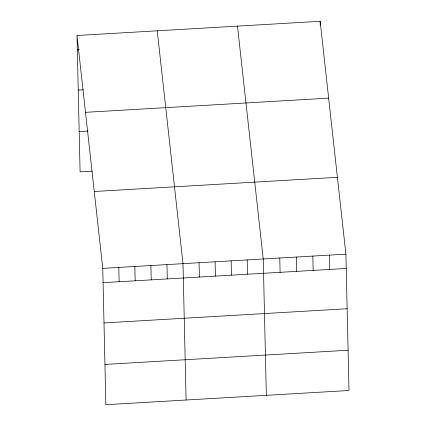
<?xml version="1.0" encoding="UTF-8"?>
<svg xmlns="http://www.w3.org/2000/svg" width="426" height="426" viewBox="0 0 426 426"><rect width="100%" height="100%" fill="white"/><g stroke="black" fill="none" stroke-linecap="round" stroke-linejoin="round"><path stroke-width="0.64" d="M76.999 35.496L320.15 21.3L345.907 254.152L349 390.504L105.85 404.7L102.757 268.348L76.999 35.496L80.093 171.848L92.288 171.135M77.324 49.815L79.252 49.704M78.24 90.083L83.374 89.785M85.498 112.336L328.648 98.14M79.177 131.575L88.166 131.054M94.258 191.503L337.408 177.312M102.757 268.348L345.907 254.152M103.081 282.667L346.231 268.471M103.997 322.935L347.147 308.743M104.94 364.427L348.085 350.236M237.479 26.124L263.236 258.976L266.33 395.333M157.237 30.81L182.999 263.662L186.093 400.014M329.373 255.115L329.697 269.434M320.15 21.3L320.235 25.203M312.838 256.079L313.163 270.398M296.304 257.048L296.629 271.367M279.77 258.012L280.095 272.331M247.186 259.913L247.511 274.232M231.142 260.85L231.467 275.169M215.093 261.788L215.418 276.107M199.043 262.725L199.368 277.044M166.949 264.599L167.274 278.918M150.9 265.536L151.225 279.855M134.856 266.474L135.18 280.793M118.806 267.411L119.131 281.73"/></g></svg>
